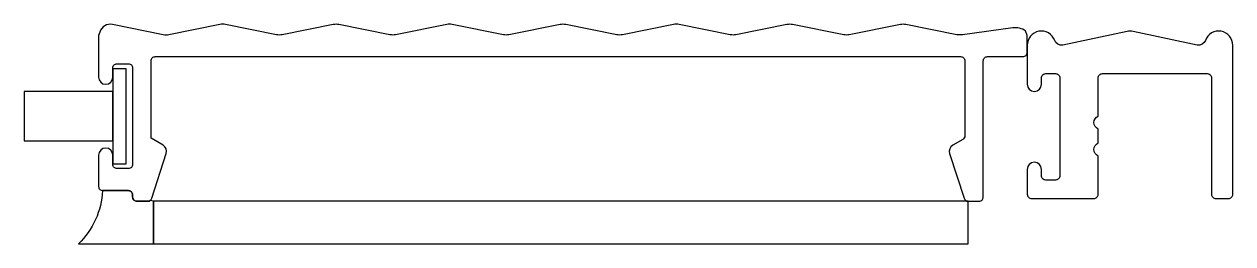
# Model space of a CAD drawing. Extents: x 16.3 to 101.6, y 20.2 to 35.7.
import ezdxf

# ---------------------------------------------------------------- set-up
doc = ezdxf.new("R2010")
doc.units = 0
doc.layers.get('0').update_dxf_attribs({"linetype": 'CONTINUOUS'})

msp = doc.modelspace()

# ---------------------------------------------------------------- linework, layer by layer
at = {"color": 32}
for points in [[(87.081, 34.898), (86.966, 35.204, 0.196887), (86.059, 35.418), (82.514, 34.942, -0.099886), (82.119, 34.941), (78.527, 35.658, 0.098841), (78.135, 35.658), (74.527, 34.937, -0.098841), (74.135, 34.937), (70.527, 35.658, 0.098841), (70.135, 35.658), (66.527, 34.938, -0.098993), (66.135, 34.938), (62.527, 35.66, 0.099108), (62.134, 35.66), (58.525, 34.938, -0.098956), (58.133, 34.938), (54.527, 35.658, 0.098841), (54.135, 35.658), (50.527, 34.938, -0.098993), (50.135, 34.938), (46.527, 35.66, 0.099108), (46.134, 35.66), (42.525, 34.938, -0.098956), (42.133, 34.938), (38.527, 35.658, 0.098841), (38.135, 35.658), (34.527, 34.938, -0.098993), (34.135, 34.938), (30.528, 35.66, 0.099781), (30.133, 35.659), (26.544, 34.931, -0.10144), (26.143, 34.932), (22.568, 35.672, 0.375286), (21.667, 35.128), (21.581, 34.898), (21.581, 31.948, 1), (22.581, 31.948), (22.581, 32.548), (22.581, 32.598, -0.414214), (22.881, 32.898), (23.681, 32.898, -0.414214), (23.981, 32.598), (23.981, 25.798, -0.414214), (23.681, 25.498), (22.881, 25.498, -0.414214), (22.581, 25.798), (22.581, 26.448, 1), (21.581, 26.448), (21.581, 24.248, 0.414214), (21.881, 23.948), (23.681, 23.948, -0.414214), (23.981, 23.648), (23.981, 23.498, 0.414214), (24.281, 23.198), (25.044, 23.198, 0.32492), (25.33, 23.406), (26.356, 26.563, 0.354119), (26.13, 27.151), (25.281, 27.641), (25.281, 33.098, -0.414214), (25.581, 33.398), (82.381, 33.398, -0.414214), (82.681, 33.098), (82.681, 27.815, -0.267949), (82.531, 27.555), (81.831, 27.151, 0.354119), (81.606, 26.563), (82.632, 23.406, 0.32492), (82.917, 23.198), (83.681, 23.198, 0.414214), (83.981, 23.498), (83.981, 33.098, -0.414214), (84.281, 33.398), (86.781, 33.398, 0.414214), (87.081, 33.698)], [(101.581, 34.198, 0.837399), (99.642, 34.544, -0.384371), (99.062, 34.21), (94.54, 35.176, 0.1057), (94.122, 35.176), (89.599, 34.21, -0.384371), (89.019, 34.544, 0.837399), (87.081, 34.198), (87.081, 33.698), (87.081, 31.448, 1), (88.081, 31.448), (88.081, 31.898, -0.414214), (88.381, 32.198), (89.081, 32.198, -0.414214), (89.381, 31.898), (89.381, 24.998, -0.414214), (89.081, 24.698), (88.381, 24.698, -0.414214), (88.081, 24.998), (88.081, 25.448, 1), (87.081, 25.448), (87.081, 23.698, 0.414214), (87.381, 23.398), (91.781, 23.398, 0.414214), (92.081, 23.698), (92.081, 26.39, -0.654654), (92.081, 27.307), (92.081, 28.29, -0.654654), (92.081, 29.207), (92.081, 31.898, -0.414214), (92.381, 32.198), (99.781, 32.198, -0.414214), (100.081, 31.898), (100.081, 23.698, 0.414214), (100.381, 23.398), (101.281, 23.398, 0.414214), (101.581, 23.698)], [(25.458, 23.198), (25.221, 23.256, -0.158384), (25.044, 23.198), (24.281, 23.198, -0.414214), (23.981, 23.498), (23.981, 23.648, 0.414214), (23.681, 23.948), (21.859, 23.948, -0.191232), (20.153, 20.198), (25.458, 20.198)]]:
    msp.add_lwpolyline(points, format="xyb", close=True, dxfattribs=at)
for points in [[(23.531, 32.548), (22.581, 32.548), (22.581, 25.848), (23.531, 25.848)], [(22.581, 30.948), (16.331, 30.948), (16.331, 27.448), (22.581, 27.448)], [(82.917, 23.198), (25.458, 23.198), (25.458, 20.198), (82.917, 20.198)]]:
    msp.add_lwpolyline(points, close=True, dxfattribs=at)

doc.saveas('drawing.dxf')
